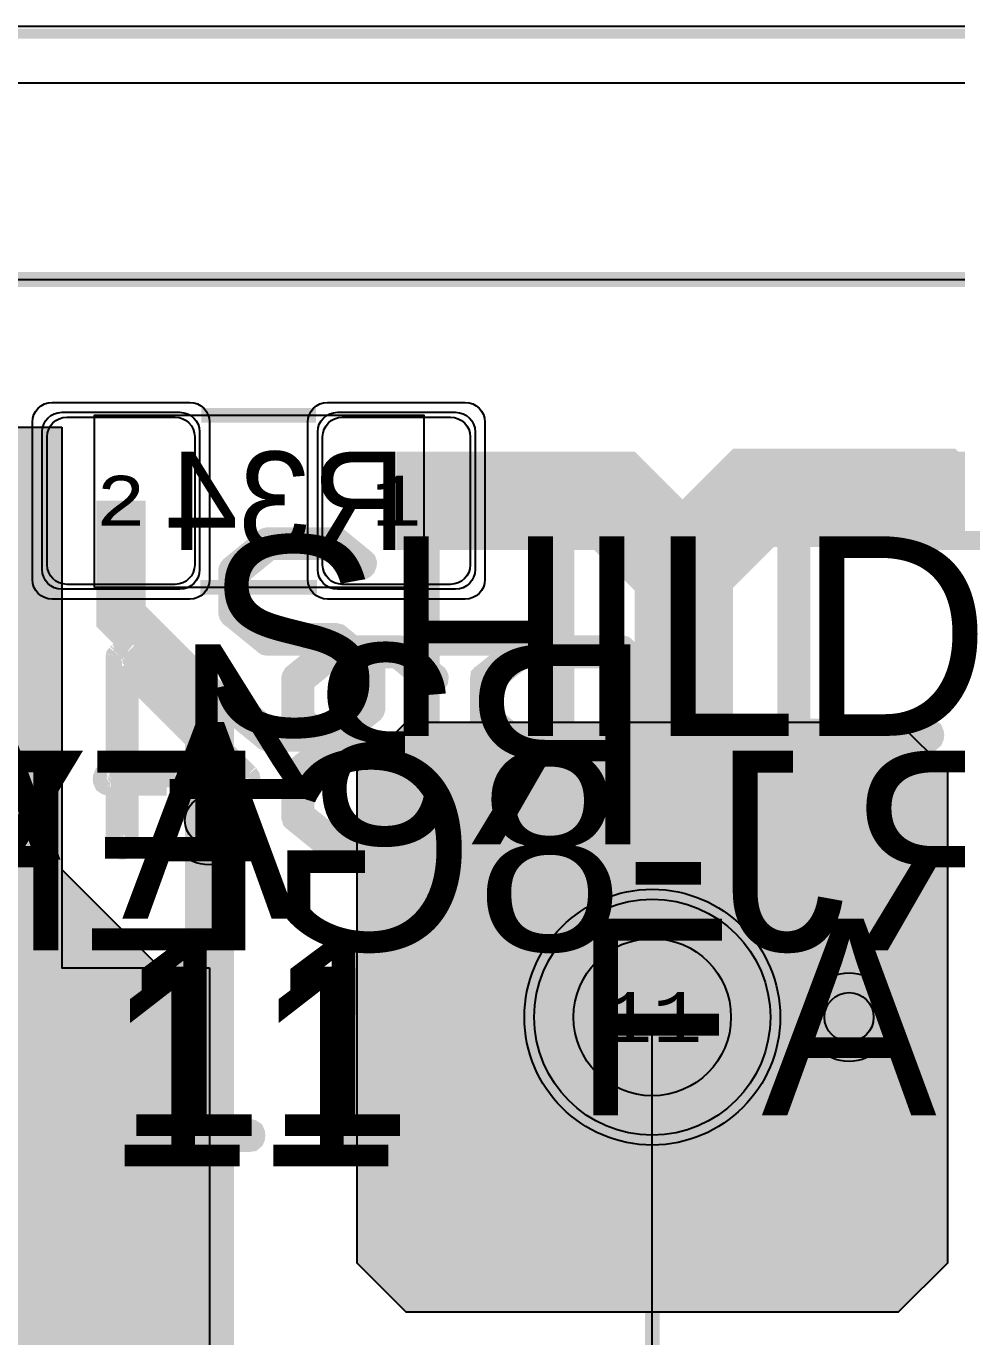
# Model space of a CAD drawing. Extents: x -19 to 284, y -54 to 100.
# Drawn here: x 118.64 to 128.09, y 86.75 to 100.08 of the extents above; entities that cross this region are included whole.
import ezdxf
from ezdxf.enums import TextEntityAlignment as Align

# ---------------------------------------------------------------- set-up
doc = ezdxf.new("R2010")
doc.units = 0
doc.header["$MEASUREMENT"] = 0
for name, color, linetype in [('ASSEMBLY_OUTLINES_BTM', 191, 'CONTINUOUS'), ('ASSEMBLY_OUTLINES_TOP', 102, 'CONTINUOUS'), ('ASSEMBLY_PART_NUMBERS_BTM', 191, 'CONTINUOUS'), ('ASSEMBLY_REF_DES_BTM', 191, 'CONTINUOUS'), ('BOARD_OUTLINE', 10, 'CONTINUOUS'), ('DRILL_DRAWING', 21, 'CONTINUOUS'), ('GENERATED_SILKSCREEN_BTM', 255, 'CONTINUOUS'), ('GENERATED_SILKSCREEN_TOP', 140, 'CONTINUOUS'), ('MANUFACTURING_OUTLINES', 10, 'CONTINUOUS'), ('PART_HOLES_LAYER_BOTTOM', 30, 'CONTINUOUS'), ('PART_HOLES_LAYER_TOP', 30, 'CONTINUOUS'), ('PART_PADS_LAYER_BOTTOM', 230, 'CONTINUOUS'), ('PART_PADS_LAYER_TOP', 150, 'CONTINUOUS'), ('PART_PADS_SMD_BTM', 230, 'CONTINUOUS'), ('PIN_NUMBERS_BTM', 8, 'CONTINUOUS'), ('PIN_NUMBERS_TOP', 8, 'CONTINUOUS'), ('PLACEMENT_OUTLINES_BTM', 222, 'CONTINUOUS'), ('PLANE_DATA_LAYER_BOTTOM', 230, 'CONTINUOUS'), ('PLANE_DATA_LAYER_TOP', 150, 'CONTINUOUS'), ('PLANE_SHAPES_LAYER_BOTTOM', 230, 'CONTINUOUS'), ('PLANE_SHAPES_LAYER_TOP', 150, 'CONTINUOUS'), ('ROUTE_BORDER', 151, 'CONTINUOUS'), ('SILKSCREEN_OUTLINES_BTM', 211, 'CONTINUOUS'), ('SILKSCREEN_OUTLINES_TOP', 150, 'CONTINUOUS'), ('SILKSCREEN_REF_DES_BTM', 211, 'CONTINUOUS'), ('SOLDERMASK_PADS_BTM', 12, 'CONTINUOUS'), ('SOLDERMASK_PADS_TOP', 180, 'CONTINUOUS'), ('SOLDERPASTE_PADS_BTM', 12, 'CONTINUOUS'), ('TRACES_LAYER_BOTTOM', 230, 'CONTINUOUS'), ('TRACES_LAYER_TOP', 150, 'CONTINUOUS'), ('VIA_HOLES_LAYER_BOTTOM', 30, 'CONTINUOUS'), ('VIA_HOLES_LAYER_TOP', 30, 'CONTINUOUS'), ('VIA_PADS_LAYER_BOTTOM', 230, 'CONTINUOUS'), ('VIA_PADS_LAYER_TOP', 150, 'CONTINUOUS')]:
    doc.layers.add(name, color=color, linetype=linetype)
doc.styles.add('COURIER_NEW', font='COUR.TTF')
doc.styles.add('VERIBEST_GERBER_0', font='txt')

msp = doc.modelspace()

# ---------------------------------------------------------------- hatches: boundary and pattern name
at = {"layer": 'PART_HOLES_LAYER_BOTTOM'}
h = msp.add_hatch(color=256, dxfattribs=at)
edge = h.paths.add_edge_path()
edge.add_arc((125, 90), 0.8, 0, 360)
at = {"layer": 'PART_HOLES_LAYER_TOP'}
h = msp.add_hatch(color=256, dxfattribs=at)
edge = h.paths.add_edge_path()
edge.add_arc((125, 90), 0.8, 0, 360)
at = {"layer": 'PLANE_DATA_LAYER_BOTTOM'}
h = msp.add_hatch(color=256, dxfattribs=at)
h.paths.add_polyline_path([(128, 87.531563, -0.198909956), (127.977682, 87.477682), (127.522318, 87.022318, -0.198913366), (127.468436, 87), (122.531564, 87, -0.198913366), (122.477682, 87.022318), (122.022318, 87.477682, -0.198909956), (122, 87.531563), (122, 92.468437, -0.198909956), (122.022318, 92.522318), (122.477682, 92.977682, -0.198913366), (122.531564, 93), (127.468436, 93, -0.198913366), (127.522318, 92.977682), (127.977682, 92.522318, -0.198909956), (128, 92.468437)], flags=0)
h.paths.add_polyline_path([(123.3, 90, -1), (126.7, 90, -1)], flags=0)
for points in [[(125, 90), (125, 91.7762)], [(125, 90), (123.2238, 90)], [(125, 90), (125, 88.2238)], [(125, 90), (126.7762, 90)]]:
    msp.add_hatch(color=256, dxfattribs=at).paths.add_polyline_path(points, is_closed=False, flags=0)
at = {"layer": 'PLANE_DATA_LAYER_TOP'}
h = msp.add_hatch(color=256, dxfattribs=at)
h.paths.add_polyline_path([(120.5, 85.467281), (120.499998, 59.53156), (120.499998, 59.531559, -0.198909956), (120.47768, 59.477678), (116.022322, 55.02232, -0.198913366), (115.96844, 55.000002), (114.531562, 55, -0.198913366), (114.47768, 55.022318), (110.500002, 58.999998, 0.207684346), (110.499996, 59), (94.031562, 59, -0.198913366), (93.97768, 59.022318), (85.000002, 67.999998, 0.207684346), (84.999996, 68), (70.500004, 68, 0.207684346), (70.499998, 67.999998), (66.000002, 63.500002), (66, 63.499996), (66, 59.5762, -0.414213562), (65.9238, 59.5), (44.5762, 59.5, -0.414213562), (44.5, 59.5762), (44.5, 81.806849, -0.668181994), (44.630082, 81.86073), (55.244365, 71.246447, 0.198912215), (55.597918, 71.1), (80.979923, 71.1, -0.185651134), (81.030979, 71.080366, 0.384558767), (81.969021, 71.080366, -0.185651134), (82.020077, 71.1), (91.057121, 71.1, 0.198912215), (91.410674, 71.246447), (98.353553, 78.189326, 0.198912215), (98.5, 78.542879), (98.5, 86.379923, -0.185651134), (98.519634, 86.430979, 0.185651897), (98.7, 86.9, 1), (97.3, 86.9, 0.185651897), (97.480366, 86.430979, -0.185651134), (97.5, 86.379923), (97.5, 78.781548, -0.198909956), (97.477682, 78.727667), (90.872333, 72.122318, -0.198913366), (90.818451, 72.1), (82.020077, 72.1, -0.185651134), (81.969021, 72.119634, 0.384558767), (81.030979, 72.119634, -0.185651134), (80.979923, 72.1), (55.836588, 72.1, -0.198913366), (55.782706, 72.122318), (53.366088, 74.538936, -0.198909956), (53.34377, 74.592817), (53.34377, 74.592818, -0.294576153), (53.388558, 74.662242, 0.29457805), (53.8, 75.299999), (53.8, 75.3, 0.39930996), (53.135789, 75.999085, -0.185652617), (53.085803, 76.021303), (44.522318, 84.584788, -0.198909956), (44.5, 84.638669), (44.5, 87.151969, -0.414213562), (44.5762, 87.228169), (48.533161, 87.228169, -0.198913366), (48.587043, 87.205851), (49.478697, 86.314197, -0.185652617), (49.500915, 86.264211, 0.838851408), (50.869044, 86.094134, -0.565185223), (50.995756, 86.125606), (53.205453, 83.915909, 0.198912215), (53.559006, 83.769462), (58.945406, 83.769462, 0.198912215), (59.298959, 83.915909), (60.253553, 84.870503, 0.198912215), (60.4, 85.224056), (60.4, 85.879923, -0.185651134), (60.419634, 85.930979, 0.185651897), (60.6, 86.4, 1), (59.2, 86.4, 0.185651897), (59.380366, 85.930979, -0.185651134), (59.4, 85.879923), (59.4, 85.462725, -0.198909956), (59.377682, 85.408844), (58.760618, 84.79178, -0.198913366), (58.706736, 84.769462), (53.797676, 84.769462, -0.198913366), (53.743794, 84.79178), (49.582021, 88.953553, 0.198912215), (49.228468, 89.1), (43.120077, 89.1, -0.185651134), (43.069021, 89.119634, 0.384558767), (42.130979, 89.119634, -0.185651134), (42.079923, 89.1), (30.09107, 89.1, -0.414213562), (30.01487, 89.1762), (30.01487, 89.176201, -0.198909956), (30.037188, 89.230082), (30.585803, 89.778697, -0.185652617), (30.635789, 89.800915, 0.645030482), (31.101635, 90.988224, -0.195395946), (31.080041, 91.041371), (31.080041, 91.041372, -0.198909956), (31.102359, 91.095253), (31.185803, 91.178697, -0.185652617), (31.235789, 91.200915, 0.39930996), (31.9, 91.9), (31.9, 91.900005, 0.962125116), (30.502085, 91.953993, -0.391777998), (30.426112, 91.88367), (30.269784, 91.88367, 0.198912215), (29.916231, 91.737223), (28.612244, 90.433236, -0.198913366), (28.558362, 90.410918), (27.098355, 90.410918, 0.198912215), (26.744802, 90.264471), (24.647145, 88.166814, -0.198913366), (24.593263, 88.144496), (17.003174, 88.144496, -0.198913366), (16.949292, 88.166814), (15.248039, 89.868067, 0.198912215), (14.894486, 90.014514), (13.48401, 90.014514, 0.198912215), (13.130457, 89.868067), (10.440027, 87.177637, -0.198913366), (10.386145, 87.155319), (7.3302, 87.155319, 0.180173911), (7.00313, 87.033505, -0.305390868), (6.918602, 87.023291, 1.907914475), (7.070961, 85.882124, -0.165414822), (7.115967, 85.901691, 0.177616931), (7.428435, 86.046447), (7.514988, 86.133001, -0.198913366), (7.56887, 86.155319), (10.624815, 86.155319, 0.198912215), (10.978368, 86.301766), (13.03031, 88.353708, -0.533104529), (13.154463, 88.329294, 0.084493581), (13.280366, 88.130979, -0.185651134), (13.3, 88.079923), (13.3, 79.938669, -0.198909956), (13.277682, 79.884788), (11.814197, 78.421303, -0.185652617), (11.764211, 78.399085, 0.39930996), (11.1, 77.7), (11.1, 77.69999, 0.974753797), (12.499085, 77.664211, -0.185652617), (12.521303, 77.714197), (14.153553, 79.346447, 0.198912215), (14.3, 79.7), (14.3, 88.0238, -0.414213562), (14.3762, 88.1), (14.537431, 88.1, -0.198913366), (14.591313, 88.077682), (17.174693, 85.494302, 0.198912215), (17.528246, 85.347855), (24.808806, 85.347855, -0.414213562), (24.885006, 85.271655), (24.885006, 85.271654, -0.119209751), (24.876584, 85.236832, 0.119212236), (24.65, 84.300001), (24.65, 84.3, 0.240856487), (25.499923, 82.637979, -0.240854665), (25.531515, 82.576201), (25.531515, 82.5762, -0.414213562), (25.455315, 82.5), (22.120077, 82.5, -0.185651134), (22.069021, 82.519634, 2.249701015), (22.069021, 81.480366, -0.185651134), (22.120077, 81.5), (28.019196, 81.5, 0.198912215), (28.372749, 81.646447), (29.335965, 82.609663, -0.668181994), (29.466047, 82.555782), (29.466047, 70.851038, -0.198909956), (29.443729, 70.797157), (26.66889, 68.022318, -0.198913366), (26.615008, 68), (23.000004, 68, 0.207684346), (22.999998, 67.999998), (19.000002, 64.000002), (19, 63.999996), (19, 62.738492, -0.668181994), (18.869918, 62.684611), (15.000976, 66.553553, 0.198912215), (14.647423, 66.7), (14.120077, 66.7, -0.185651134), (14.069021, 66.719634, 2.249701015), (14.069021, 65.680366, -0.185651134), (14.120077, 65.7), (14.408753, 65.7, -0.198913366), (14.462635, 65.677682), (18.977682, 61.162635, -0.198909956), (19, 61.108754), (19, 50.0762, -0.414213562), (18.9238, 50), (12.374978, 50, -0.404852593), (12.298817, 50.073757, 0.968428978), (7.701183, 50.073757, -0.404852593), (7.625022, 50), (3.0762, 50, -0.414213562), (3, 50.0762), (3, 64.349709, -0.595487004), (3.117805, 64.413548, 0.595483788), (4.2, 65, 0.39930996), (3.535789, 65.699085, -0.185652617), (3.485803, 65.721303), (3.022318, 66.184788, -0.198909956), (3, 66.238669), (3, 90.6738, -0.414213562), (3.0762, 90.75), (6.4238, 90.75, -0.414213562), (6.5, 90.6738), (6.5, 90.500004), (6.500003, 90.499999), (8.499998, 88.500002, 0.207684346), (8.500004, 88.5), (10.999996, 88.5, 0.207684346), (11.000002, 88.500002), (13.499998, 90.999998), (13.5, 91.000004), (13.5, 95.9238, -0.414213562), (13.5762, 96), (18.30893, 96, -0.414213562), (18.38513, 95.9238), (18.38513, 95.923799, -0.198909956), (18.362812, 95.869918), (17.814197, 95.321303, -0.185652617), (17.764211, 95.299085, 0.39930996), (17.1, 94.6), (17.1, 94.59999, 0.974753797), (18.499085, 94.564211, -0.185652617), (18.521303, 94.614197), (18.937376, 95.03027, -0.198913366), (18.991258, 95.052588), (21.922414, 95.052588, 0.198912215), (22.275967, 95.199035), (22.869252, 95.79232, -0.198913366), (22.923134, 95.814638), (51.4238, 95.814638, -0.414213562), (51.5, 95.738438), (51.5, 91.000004), (51.500003, 90.999999), (53.999998, 88.500002, 0.207684346), (54.000004, 88.5), (55.999996, 88.5, 0.207684346), (56.000002, 88.500002), (58.499998, 90.999998), (58.5, 91.000004), (58.5, 94.574998, -0.668181994), (58.630082, 94.628879), (61.077682, 92.181279, -0.198909956), (61.1, 92.127398), (61.1, 82.320077, -0.185651134), (61.080366, 82.269021, 0.185651897), (60.9, 81.8, 0.536231839), (61.871334, 81.154727, -0.536234167), (61.977071, 81.084485), (61.977071, 80.722929, 0.198912215), (62.123518, 80.369376), (63.778697, 78.714197, -0.185652617), (63.800915, 78.664211, 0.974753797), (65.2, 78.69999), (65.2, 78.7, 0.39930996), (64.535789, 79.399085, -0.185652617), (64.485803, 79.421303), (62.999389, 80.907717, -0.198909956), (62.977071, 80.961598), (62.977071, 87.738402, -0.198909956), (62.999389, 87.792283), (63.185803, 87.978697, -0.185652617), (63.235789, 88.000915, 0.39930996), (63.9, 88.7), (63.9, 88.70001, 0.974753797), (62.500915, 88.735789, -0.185652617), (62.478697, 88.685803), (62.230082, 88.437188, -0.668181994), (62.1, 88.491069), (62.1, 92.366067, 0.198912215), (61.953553, 92.71962), (58.803255, 95.869918, -0.198909956), (58.780937, 95.923799), (58.780937, 95.9238, -0.414213562), (58.857137, 96), (95.9238, 96, -0.414213562), (96, 95.9238), (96, 90.500004), (96.000003, 90.499999), (98.499998, 88.000002, 0.207684346), (98.500004, 88), (101.499996, 88, 0.207684346), (101.500002, 88.000002), (103.999998, 90.499998), (104, 90.500004), (104, 95.9238, -0.414213562), (104.0762, 96), (118.9238, 96, -0.414213562), (119, 95.9238), (119, 91.500004), (119.000003, 91.499999), (119.977682, 90.52232, -0.198909956), (120, 90.468439), (120, 86.205951, 0.198912215), (120.146447, 85.852398), (120.477682, 85.521163, -0.198909956), (120.5, 85.467282)], flags=0)
h.paths.add_polyline_path([(25.71, 92.75, 0.414213562), (25.96, 93), (25.96, 94.5, 0.414213562), (25.71, 94.75), (24.21, 94.75, 0.414213562), (23.96, 94.5), (23.96, 93, 0.414213562), (24.21, 92.75)], flags=0)
h.paths.add_polyline_path([(24.65, 71.7, -1), (28.75, 71.7, -1)], flags=0)
h.paths.add_polyline_path([(28.842971, 93.38997, 6.796736414), (28.842971, 94.11003, -0.743486927), (28.697029, 94.11003, 6.796736414), (28.697029, 93.38997, -0.743486927)], flags=0)
h.paths.add_polyline_path([(70.7, 83.1, 0.414213562), (71.15, 83.55), (71.15, 84.95, 0.414213562), (70.7, 85.4), (69.3, 85.4, 0.414213562), (68.85, 84.95), (68.85, 83.55, 0.414213562), (69.3, 83.1)], flags=0)
h.paths.add_polyline_path([(68.85, 91.75, -1), (71.15, 91.75, -1)], flags=0)
h.paths.add_polyline_path([(73, 81.9, 1), (74.4, 81.9, 0.185651897), (74.219634, 82.369021, -0.185651134), (74.2, 82.420077), (74.2, 84.864447, 0.198912215), (74.053553, 85.218), (68.730653, 90.5409, 0.198912215), (68.3771, 90.687347), (68.073594, 90.687347, -0.390404288), (67.99765, 90.757308, 0.959834417), (66.6, 90.7, 0.39930996), (67.264211, 90.000915, -0.185652617), (67.314197, 89.978697), (67.4591, 89.833794, 0.198912215), (67.812653, 89.687347), (68.13843, 89.687347, -0.198913366), (68.192312, 89.665029), (73.177682, 84.679659, -0.198909956), (73.2, 84.625778), (73.2, 82.420077, -0.185651134), (73.180366, 82.369021, 0.185651897)], flags=0)
h.paths.add_polyline_path([(76.135789, 80.600915, 0.39930996), (76.8, 81.3), (76.8, 81.30001, 0.974753797), (75.400915, 81.335789, -0.185652617), (75.378697, 81.285803), (74.786551, 80.693657, -0.198913366), (74.732669, 80.671339), (69.617331, 80.671339, -0.198913366), (69.563449, 80.693657), (68.603553, 81.653553, 0.198912215), (68.25, 81.8), (67.920077, 81.8, -0.185651134), (67.869021, 81.819634, 2.249701015), (67.869021, 80.780366, -0.185651134), (67.920077, 80.8), (68.01133, 80.8, -0.198913366), (68.065212, 80.777682), (69.025108, 79.817786, 0.198912215), (69.378661, 79.671339), (74.971339, 79.671339, 0.198912215), (75.324892, 79.817786), (76.085803, 80.578697, -0.185652617)], flags=0)
h.paths.add_polyline_path([(79.25, 81.25, -1), (81.75, 81.25, -1)], flags=0)
h.paths.add_polyline_path([(82.935789, 79.200915, 0.39930996), (83.6, 79.9), (83.6, 79.90001, 0.974753797), (82.200915, 79.935789, -0.185652617), (82.178697, 79.885803), (81.71287, 79.419976, -0.198913366), (81.658988, 79.397658), (68.441012, 79.397658, -0.198913366), (68.38713, 79.419976), (68.221303, 79.585803, -0.185652617), (68.199085, 79.635789, 0.974753797), (66.8, 79.60001), (66.8, 79.6, 0.39930996), (67.464211, 78.900915, -0.185652617), (67.514197, 78.878697), (67.848789, 78.544105, 0.198912215), (68.202342, 78.397658), (81.897658, 78.397658, 0.198912215), (82.251211, 78.544105), (82.885803, 79.178697, -0.185652617)], flags=0)
h.paths.add_polyline_path([(88.7, 83.1, 0.414213562), (89.15, 83.55), (89.15, 84.95, 0.414213562), (88.7, 85.4), (87.3, 85.4, 0.414213562), (86.85, 84.95), (86.85, 83.55, 0.414213562), (87.3, 83.1)], flags=0)
h.paths.add_polyline_path([(86.85, 91.75, -1), (89.15, 91.75, -1)], flags=0)
h.paths.add_polyline_path([(103.05, 70.35, 0.414213562), (103.7, 71), (103.7, 72.8, 0.414213562), (103.05, 73.45), (101.25, 73.45, 0.414213562), (100.6, 72.8), (100.6, 71, 0.414213562), (101.25, 70.35)], flags=0)
h.paths.add_polyline_path([(100.6, 84.6, -1), (103.7, 84.6, -1)], flags=0)
h.paths.add_polyline_path([(102.6, 60.75, -1), (105.4, 60.75, -1)], flags=0)
h.paths.add_polyline_path([(110.207897, 60.75, -1), (112.607897, 60.75, -1)], flags=0)
h.paths.add_polyline_path([(104.3, 78.25, -1), (112.7, 78.25, -1)], flags=0)
h.paths.add_polyline_path([(113.3, 71.9, -1), (116.4, 71.9, -1)], flags=0)
h.paths.add_polyline_path([(113.3, 84.6, -1), (116.4, 84.6, -1)], flags=0)
h.paths.add_polyline_path([(113.55, 57.157897, -1), (116.45, 57.157897, -1)], flags=0)
h.paths.add_polyline_path([(116.378857, 64.023904, 0.414213102), (116.378859, 64.660299), (115.318196, 65.720961, 0.372259539), (114.731236, 65.763685, -0.372263605), (114.631843, 65.770919), (113.529927, 66.872836, 0.198912714), (112.999596, 67.092506), (104.592506, 67.092506, 0.198912714), (104.062175, 66.872836), (99.111658, 61.922318, -0.198913366), (99.057776, 61.9), (98.3, 61.9, 0.414213562), (97.85, 61.45), (97.85, 60.05, 0.414213562), (98.3, 59.6), (99.7, 59.6, 0.414213562), (100.15, 60.05), (100.15, 60.807777, -0.198909956), (100.172318, 60.861658), (104.880848, 65.570188, -0.198913366), (104.93473, 65.592506), (112.657372, 65.592506, -0.198913366), (112.711254, 65.570188), (113.571183, 64.710259, -0.198909956), (113.593501, 64.656378), (113.593501, 64.656377, -0.161399603), (113.578417, 64.610866, 0.372260871), (113.621141, 64.023905), (114.681804, 62.963244, 0.414210801), (115.318197, 62.963243)], flags=0)
h.paths.add_polyline_path([(117.392102, 60.75, -1), (119.792102, 60.75, -1)], flags=0)
h = msp.add_hatch(color=256, dxfattribs=at)
h.paths.add_polyline_path([(128, 87.531563, -0.198909956), (127.977682, 87.477682), (127.522318, 87.022318, -0.198913366), (127.468436, 87), (122.531564, 87, -0.198913366), (122.477682, 87.022318), (122.022318, 87.477682, -0.198909956), (122, 87.531563), (122, 92.468437, -0.198909956), (122.022318, 92.522318), (122.477682, 92.977682, -0.198913366), (122.531564, 93), (127.468436, 93, -0.198913366), (127.522318, 92.977682), (127.977682, 92.522318, -0.198909956), (128, 92.468437)], flags=0)
h.paths.add_polyline_path([(123.3, 90, -1), (126.7, 90, -1)], flags=0)
for points in [[(125, 90), (125, 91.7762)], [(125, 90), (123.2238, 90)], [(125, 90), (125, 88.2238)], [(125, 90), (126.7762, 90)]]:
    msp.add_hatch(color=256, dxfattribs=at).paths.add_polyline_path(points, is_closed=False, flags=0)
at = {"layer": 'PLANE_SHAPES_LAYER_BOTTOM'}
msp.add_hatch(color=256, dxfattribs=at).paths.add_polyline_path([(128, 87.5), (127.5, 87), (122.5, 87), (122, 87.5), (122, 92.5), (122.5, 93), (127.5, 93), (128, 92.5)], flags=0)
at = {"layer": 'PLANE_SHAPES_LAYER_TOP'}
for points in [[(120.5, 68), (44.5, 68), (44.5, 87.5), (30.5, 87.5), (30.5, 68), (3, 68), (3, 90.75), (6.5, 90.75), (6.5, 88.5), (13.5, 88.5), (13.5, 96), (51.5, 96), (51.5, 88.5), (58.5, 88.5), (58.5, 96), (96, 96), (96, 88), (104, 88), (104, 96), (119, 96), (119, 90.5), (120.5, 90.5)], [(128, 87.5), (127.5, 87), (122.5, 87), (122, 87.5), (122, 92.5), (122.5, 93), (127.5, 93), (128, 92.5)], [(120, 90.5), (119, 91.5), (119, 90.5)]]:
    msp.add_hatch(color=256, dxfattribs=at).paths.add_polyline_path(points, flags=0)
at = {"layer": 'VIA_HOLES_LAYER_BOTTOM'}
h = msp.add_hatch(color=256, dxfattribs=at)
edge = h.paths.add_edge_path()
edge.add_arc((120.5, 92), 0.25, 0, 360)
h = msp.add_hatch(color=256, dxfattribs=at)
edge = h.paths.add_edge_path()
edge.add_arc((127, 90), 0.25, 0, 360)
at = {"layer": 'VIA_HOLES_LAYER_TOP'}
h = msp.add_hatch(color=256, dxfattribs=at)
edge = h.paths.add_edge_path()
edge.add_arc((120.5, 92), 0.25, 0, 360)
h = msp.add_hatch(color=256, dxfattribs=at)
edge = h.paths.add_edge_path()
edge.add_arc((127, 90), 0.25, 0, 360)

# ---------------------------------------------------------------- linework, layer by layer
at = {"layer": 'ASSEMBLY_OUTLINES_BTM'}
msp.add_lwpolyline([(119.33, 94.37), (119.33, 96.12), (122.68, 96.12), (122.68, 94.37)], close=True, dxfattribs=at)
at = {"layer": 'BOARD_OUTLINE', "const_width": 0.1}
msp.add_lwpolyline([(0, 1.5), (0, 98.5, -0.414213562), (1.5, 100), (278.5, 100, -0.414213562), (280, 98.5), (280, 1.5, -0.414213562), (278.5, 0), (1.5, 0, -0.414213562)], format="xyb", close=True, dxfattribs=at)
at = {"layer": 'GENERATED_SILKSCREEN_BTM'}
for points, const_width in [([(0.25, 97.5), (279.75, 97.5)], 0.15), ([(122.446792, 91.731584), (122.7902, 92.009968), (122.796296, 92.014032), (122.80036, 92.020128), (122.802392, 92.026224), (122.802392, 92.03232), (122.80036, 92.046544), (122.792232, 92.060768), (122.782072, 92.070928), (122.76988, 92.079056), (122.755656, 92.081088), (122.741432, 92.077024), (122.410216, 91.806768), (121.75388, 91.806768), (121.436888, 92.0628), (121.436888, 92.440752), (121.749816, 92.698816), (122.087128, 92.698816), (122.103384, 92.70288), (122.113544, 92.711008), (122.11964, 92.725232), (122.121672, 92.739456), (122.11964, 92.75368), (122.113544, 92.765872), (122.103384, 92.776032), (122.087128, 92.780096), (121.749816, 92.780096), (121.436888, 93.03816), (121.436888, 93.416112), (121.75388, 93.672144), (122.410216, 93.672144), (122.741432, 93.401888), (122.755656, 93.397824), (122.76988, 93.399856), (122.782072, 93.405952), (122.792232, 93.418144), (122.80036, 93.430336), (122.802392, 93.44456), (122.802392, 93.452688), (122.80036, 93.458784), (122.796296, 93.46488), (122.7902, 93.468944), (122.446792, 93.747328), (122.440696, 93.74936), (122.4346, 93.751392), (122.432568, 93.753424), (122.42444, 93.755456), (121.739656, 93.755456), (121.729496, 93.753424), (121.725432, 93.751392), (121.721368, 93.74936), (121.71324, 93.747328), (121.369832, 93.468944), (121.363736, 93.458784), (121.361704, 93.450656), (121.35764, 93.44456), (121.355608, 93.436432), (121.355608, 93.01784), (121.35764, 93.011744), (121.361704, 92.99752), (121.363736, 92.98736), (121.369832, 92.983296), (121.668536, 92.739456), (121.369832, 92.495616), (121.3678, 92.491552), (121.363736, 92.487488), (121.361704, 92.485456), (121.361704, 92.481392), (121.35764, 92.467168), (121.355608, 92.461072), (121.355608, 92.04248), (121.35764, 92.03232), (121.361704, 92.024192), (121.363736, 92.016064), (121.369832, 92.009968), (121.71324, 91.731584), (121.721368, 91.72752), (121.7234, 91.725488), (121.729496, 91.725488), (121.731528, 91.723456), (121.73356, 91.723456), (121.739656, 91.723456), (122.42444, 91.723456), (122.432568, 91.725488), (122.440696, 91.72752), (122.446792, 91.731584)], 0.254), ([(123.28804, 92.983296), (123.281944, 92.98736), (123.279912, 92.99752), (123.275848, 93.00768), (123.273816, 93.01784), (123.273816, 93.436432), (123.275848, 93.446592), (123.279912, 93.452688), (123.279912, 93.458784), (123.281944, 93.460816), (123.286008, 93.462848), (123.28804, 93.466912), (123.63348, 93.747328), (123.64364, 93.751392), (123.651768, 93.753424), (123.659896, 93.755456), (124.684024, 93.755456), (124.702312, 93.751392), (124.714504, 93.741232), (124.724664, 93.72904), (124.728728, 93.714816), (124.728728, 91.764096), (124.724664, 91.74784), (124.714504, 91.73768), (124.702312, 91.731584), (124.688088, 91.729552), (124.671832, 91.731584), (124.657608, 91.73768), (124.647448, 91.74784), (124.643384, 91.764096), (124.643384, 92.698816), (123.688344, 92.698816), (123.355096, 91.751904), (123.346968, 91.73768), (123.332744, 91.729552), (123.31852, 91.72752), (123.304296, 91.731584), (123.292104, 91.73768), (123.281944, 91.74784), (123.27788, 91.762064), (123.279912, 91.77832), (123.61316, 92.725232), (123.28804, 92.983296)], 0.254), ([(124.643384, 93.672144), (123.672088, 93.672144), (123.355096, 93.416112), (123.355096, 93.03816), (123.672088, 92.780096), (124.643384, 92.780096), (124.643384, 93.672144)], 0.254)]:
    msp.add_lwpolyline(points, dxfattribs=dict(at, const_width=const_width))
for points, const_width in [([(121.583844, 96.120005, 0.000011642), (121.583836, 96.119995), (120.416164, 96.119995, 0.000011642), (120.416156, 96.120005), (121.583844, 96.120005)], 0.15), ([(121.592098, 94.369995), (120.407902, 94.369995, 0.000012231), (120.407911, 94.370005), (121.592089, 94.370005, 0.000012231), (121.592098, 94.369995)], 0.15), ([(120.888253, 92.428559), (120.888004, 92.427062, 0.000005217), (120.887995, 92.42707), (120.888243, 92.428559), (120.884179, 92.44075), (120.884179, 92.440751), (120.876053, 92.452939, -0.071067812), (120.876052, 92.45294), (119.642628, 93.686364, -0.071067812), (119.642627, 93.686365), (119.63247, 93.694491), (119.622312, 93.696523), (119.610122, 93.694491), (119.59793, 93.690427, -0.04938899), (119.597929, 93.690427), (119.587772, 93.684333, -0.049388989), (119.587772, 93.684332), (119.579644, 93.676204, -0.071067812), (119.579643, 93.676203), (119.573549, 93.668078), (119.571517, 93.657919), (119.571517, 92.463104, -0.414213562), (119.571512, 92.463099), (119.476009, 92.463099), (119.461786, 92.461067), (119.449597, 92.450909), (119.443501, 92.436686), (119.441469, 92.420432), (119.443501, 92.40621), (119.449597, 92.391987), (119.461786, 92.383861), (119.476009, 92.379797), (119.571512, 92.379797, -0.414213562), (119.571517, 92.379792), (119.571517, 91.764097), (119.57558, 91.747844), (119.58574, 91.737684, -0.071067812), (119.585741, 91.737683), (119.597928, 91.731589, -0.049388989), (119.597929, 91.731589), (119.612152, 91.729557), (119.626374, 91.731589), (119.640596, 91.737684), (119.650755, 91.747843), (119.652787, 91.764097), (119.652787, 92.379792, -0.414213562), (119.652792, 92.379797), (120.065623, 92.379797, 0.000005829), (120.065614, 92.379787), (119.652797, 92.379787), (119.652797, 91.764095), (119.650765, 91.747839, -0.16227766), (119.650764, 91.747836), (119.640604, 91.737676, -0.16227766), (119.640601, 91.737675), (119.626378, 91.731579, -0.145489169), (119.626375, 91.731579), (119.612153, 91.729547, -0.095414573), (119.612151, 91.729547), (119.597927, 91.731579, -0.184527553), (119.597924, 91.731581), (119.585737, 91.737675, -0.261745001), (119.585732, 91.737676), (119.575572, 91.747836, -0.16227766), (119.575571, 91.747839), (119.571507, 91.764095), (119.571507, 92.379787), (119.476009, 92.379787, -0.099019514), (119.476007, 92.379787), (119.461783, 92.383851, -0.111991093), (119.461781, 92.383852), (119.449591, 92.391979, -0.253450554), (119.449587, 92.391982), (119.443491, 92.406206), (119.443491, 92.406207), (119.441459, 92.420431), (119.441459, 92.420433), (119.441469, 92.420514), (119.443491, 92.436689), (119.443491, 92.43669), (119.449587, 92.450914, -0.205257702), (119.44959, 92.450917), (119.46178, 92.461075, -0.184527553), (119.461783, 92.461077), (119.476007, 92.463109, -0.099019514), (119.476009, 92.463109), (119.571507, 92.463109), (119.571507, 93.657921), (119.573539, 93.668081, -0.184527553), (119.573541, 93.668084), (119.579635, 93.67621, -0.111991093), (119.579636, 93.676212), (119.587764, 93.68434, -0.16227766), (119.587767, 93.684341), (119.597924, 93.690436, -0.111991093), (119.597926, 93.690437), (119.610118, 93.694501, -0.099019513), (119.61012, 93.694501), (119.622311, 93.696533, -0.099019514), (119.622313, 93.696533), (119.632473, 93.694501, -0.16227766), (119.632476, 93.6945), (119.642633, 93.686373, -0.16227766), (119.642636, 93.686372), (120.87606, 92.452948, -0.111991093), (120.876061, 92.452946), (120.884187, 92.440756, -0.162277661), (120.884189, 92.440754), (120.888253, 92.428562), (120.888253, 92.428559)], 0.254), ([(120.652209, 92.556562, 0.00000988), (120.652187, 92.556568), (119.652797, 93.552243), (119.652797, 92.463109), (120.155821, 92.463109, 0.000007106), (120.155808, 92.463099), (119.652792, 92.463099, -0.414213562), (119.652787, 92.463104), (119.652787, 93.552256, -0.798575557), (119.652796, 93.55226), (119.652797, 93.552259), (120.652209, 92.556562)], 0.254)]:
    msp.add_lwpolyline(points, format="xyb", dxfattribs=dict(at, const_width=const_width))
at = {"layer": 'GENERATED_SILKSCREEN_TOP'}
for points, const_width in [([(0.25, 97.5), (279.75, 97.5)], 0.15), ([(121.80619, 93.875), (122.14926, 93.59689), (122.15535, 93.58877), (122.15738, 93.57862), (122.15941, 93.57253), (122.16144, 93.56644), (122.16347, 93.56238), (122.16347, 93.1442), (122.16144, 93.13811), (122.15738, 93.1239), (122.15535, 93.11984), (122.14926, 93.11172), (121.80822, 92.83361), (121.79807, 92.82955), (121.79604, 92.82752), (121.79198, 92.82752), (121.78792, 92.82549), (121.78589, 92.82549), (121.78183, 92.82549), (121.09772, 92.82549), (121.0896, 92.82752), (121.08148, 92.82955), (121.07336, 92.83361), (120.73232, 93.11172), (120.72217, 93.12187), (120.72014, 93.12796), (120.72014, 93.13405), (120.72217, 93.14826), (120.73029, 93.16247), (120.73841, 93.17262), (120.75059, 93.18074), (120.7648, 93.18277), (120.77901, 93.17871), (121.1099, 92.90872), (121.76559, 92.90872), (122.08227, 93.1645), (122.08227, 93.54208), (121.76559, 93.79989), (121.09772, 93.79989), (121.0896, 93.79989), (121.07945, 93.80192), (121.07336, 93.80598), (120.73232, 94.08409), (120.72826, 94.08612), (120.7242, 94.09018), (120.72014, 94.09627), (120.71608, 94.11048), (120.71405, 94.1186), (120.71405, 94.53678), (120.71608, 94.54693), (120.72014, 94.55505), (120.7242, 94.55911), (120.72826, 94.56317), (120.73232, 94.56926), (121.07336, 94.84737), (121.08148, 94.8494), (121.08757, 94.85143), (121.0896, 94.85346), (121.09772, 94.85549), (121.78183, 94.85549), (121.78995, 94.85346), (121.79401, 94.85143), (121.8001, 94.8494), (121.80619, 94.84737), (122.06197, 94.63828), (122.07212, 94.62813), (122.07618, 94.61595), (122.07415, 94.60174), (122.06806, 94.58753), (122.05791, 94.57738), (122.0437, 94.56926), (122.02746, 94.56723), (122.01325, 94.57129), (121.76965, 94.77226), (121.1099, 94.77226), (120.79728, 94.51648), (120.79728, 94.1389), (121.1099, 93.88109), (121.78183, 93.88109), (121.78995, 93.87906), (121.79807, 93.87703), (121.80619, 93.875)], 0.25), ([(122.63037, 92.86609), (122.63443, 92.84985), (122.64458, 92.8397), (122.65676, 92.83361), (122.67097, 92.83158), (122.68721, 92.83361), (122.70142, 92.8397), (122.71157, 92.84985), (122.71563, 92.86609), (122.71563, 93.79989), (124.00062, 93.79989), (124.00062, 92.86609), (124.00265, 92.84985), (124.0128, 92.8397), (124.02701, 92.83361), (124.04122, 92.83158), (124.05543, 92.83361), (124.06761, 92.8397), (124.07776, 92.84985), (124.08182, 92.86609), (124.08182, 94.81489), (124.07776, 94.8291), (124.06761, 94.84128), (124.05543, 94.84737), (124.04122, 94.8494), (124.02701, 94.84737), (124.0128, 94.84128), (124.00265, 94.8291), (124.00062, 94.81489), (124.00062, 93.88109), (122.71563, 93.88109), (122.71563, 94.81489), (122.71157, 94.8291), (122.70142, 94.84128), (122.68721, 94.84737), (122.67097, 94.8494), (122.65676, 94.84737), (122.64458, 94.84128), (122.63443, 94.8291), (122.63037, 94.81489), (122.63037, 92.86609)], 0.25), ([(125.63477, 94.77226), (125.64898, 94.77632), (125.66116, 94.78444), (125.66725, 94.79865), (125.66928, 94.81286), (125.66725, 94.8291), (125.66116, 94.84331), (125.64898, 94.85346), (125.63477, 94.85549), (124.84307, 94.85549), (124.82683, 94.85346), (124.81871, 94.84331), (124.81262, 94.8291), (124.81059, 94.81286), (124.81262, 94.79865), (124.81871, 94.78444), (124.82683, 94.77632), (124.84307, 94.77226), (125.19832, 94.77226), (125.19832, 92.91075), (124.84307, 92.91075), (124.82683, 92.90669), (124.81871, 92.89654), (124.81262, 92.88233), (124.81059, 92.86609), (124.81262, 92.85188), (124.81871, 92.83767), (124.82683, 92.82955), (124.84307, 92.82549), (125.63477, 92.82549), (125.64898, 92.82955), (125.66116, 92.83767), (125.66725, 92.85188), (125.66928, 92.86609), (125.66725, 92.88233), (125.66116, 92.89654), (125.64898, 92.90669), (125.63477, 92.91075), (125.27749, 92.91075), (125.27749, 94.77226), (125.63477, 94.77226)], 0.25), ([(126.39602, 92.86609), (126.40008, 92.84985), (126.41023, 92.8397), (126.42241, 92.82752), (126.43662, 92.82549), (127.80687, 92.82549), (127.82108, 92.82752), (127.83326, 92.83767), (127.83935, 92.85188), (127.84138, 92.86609), (127.83935, 92.88233), (127.83326, 92.89654), (127.82108, 92.90466), (127.80687, 92.90872), (126.48128, 92.90872), (126.48128, 94.81489), (126.47722, 94.8291), (126.46707, 94.84128), (126.45286, 94.84737), (126.43662, 94.8494), (126.42241, 94.84737), (126.41023, 94.84128), (126.40008, 94.8291), (126.39602, 94.81489), (126.39602, 92.86609)], 0.25), ([(120.11637, 88.83872), (120.10013, 88.83466), (120.09201, 88.82654), (120.08592, 88.81233), (120.08389, 88.79609), (120.08592, 88.78188), (120.09201, 88.76767), (120.10013, 88.75752), (120.11637, 88.75549), (120.90807, 88.75549), (120.92228, 88.75752), (120.93446, 88.76767), (120.94055, 88.78188), (120.94258, 88.79609), (120.94055, 88.81233), (120.93446, 88.82654), (120.92228, 88.83466), (120.90807, 88.83872), (120.55079, 88.83872), (120.55079, 90.74489), (120.54876, 90.7591), (120.54267, 90.76925), (120.53252, 90.77534), (120.51831, 90.77737), (120.50816, 90.7794), (120.49801, 90.7794), (120.48989, 90.77534), (120.48177, 90.76722), (120.08592, 90.211), (120.07983, 90.19679), (120.07983, 90.18258), (120.08592, 90.1704), (120.09607, 90.16025), (120.10825, 90.15213), (120.12246, 90.14807), (120.13058, 90.14807), (120.13667, 90.1501), (120.14682, 90.16228), (120.47162, 90.617), (120.47162, 88.83872), (120.11637, 88.83872)], 0.25), ([(121.96367, 88.83872), (121.94743, 88.83466), (121.93931, 88.82654), (121.93322, 88.81233), (121.93119, 88.79609), (121.93322, 88.78188), (121.93931, 88.76767), (121.94743, 88.75752), (121.96367, 88.75549), (122.75537, 88.75549), (122.76958, 88.75752), (122.78176, 88.76767), (122.78785, 88.78188), (122.78988, 88.79609), (122.78785, 88.81233), (122.78176, 88.82654), (122.76958, 88.83466), (122.75537, 88.83872), (122.39809, 88.83872), (122.39809, 90.74489), (122.39606, 90.7591), (122.38997, 90.76925), (122.37982, 90.77534), (122.36561, 90.77737), (122.35546, 90.7794), (122.34531, 90.7794), (122.33719, 90.77534), (122.32907, 90.76722), (121.93322, 90.211), (121.92713, 90.19679), (121.92713, 90.18258), (121.93322, 90.1704), (121.94337, 90.16025), (121.95555, 90.15213), (121.96976, 90.14807), (121.97788, 90.14807), (121.98397, 90.1501), (121.99412, 90.16228), (122.31892, 90.617), (122.31892, 88.83872), (121.96367, 88.83872)], 0.25)]:
    msp.add_lwpolyline(points, dxfattribs=dict(at, const_width=const_width))
at = {"layer": 'GENERATED_SILKSCREEN_TOP', "const_width": 0.15}
msp.add_lwpolyline([(125.000005, 81.275, 0.000001961), (124.999995, 81.275), (124.999995, 88.725, 0.000001961), (125.000005, 88.725), (125.000005, 81.275)], format="xyb", dxfattribs=at)
at = {"layer": 'MANUFACTURING_OUTLINES'}
msp.add_lwpolyline([(280.075405, 1.5, -0.414213562), (278.5, -0.075405), (1.5, -0.075405, -0.414213562), (-0.075405, 1.5), (-0.075405, 98.5, -0.414213562), (1.5, 100.075405), (278.5, 100.075405, -0.414213562), (280.075405, 98.5)], format="xyb", close=True, dxfattribs=at)
at = {"layer": 'PART_HOLES_LAYER_BOTTOM'}
msp.add_circle((125, 90), 0.8, dxfattribs=at)
at = {"layer": 'PART_HOLES_LAYER_TOP'}
msp.add_circle((125, 90), 0.8, dxfattribs=at)
at = {"layer": 'PART_PADS_LAYER_BOTTOM'}
msp.add_circle((125, 90), 1.2, dxfattribs=at)
at = {"layer": 'PART_PADS_LAYER_TOP'}
msp.add_circle((125, 90), 1.2, dxfattribs=at)
at = {"layer": 'PART_PADS_SMD_BTM'}
for points in [[(119, 94.35, -0.414213562), (118.8, 94.55), (118.8, 95.95, -0.414213562), (119, 96.15), (120.2, 96.15, -0.414213562), (120.4, 95.95), (120.4, 94.55, -0.414213562), (120.2, 94.35)], [(121.8, 94.35, -0.414213562), (121.6, 94.55), (121.6, 95.95, -0.414213562), (121.8, 96.15), (123, 96.15, -0.414213562), (123.2, 95.95), (123.2, 94.55, -0.414213562), (123, 94.35)]]:
    msp.add_lwpolyline(points, format="xyb", close=True, dxfattribs=at)
at = {"layer": 'PLACEMENT_OUTLINES_BTM'}
msp.add_lwpolyline([(119.33, 94.37), (119.33, 96.12), (122.68, 96.12), (122.68, 94.37)], close=True, dxfattribs=at)
at = {"layer": 'PLANE_DATA_LAYER_BOTTOM', "const_width": 1}
for points in [[(125, 90), (125, 91.7762)], [(125, 90), (123.2238, 90)], [(125, 90), (125, 88.2238)], [(125, 90), (126.7762, 90)]]:
    msp.add_lwpolyline(points, dxfattribs=at)
at = {"layer": 'PLANE_DATA_LAYER_TOP', "const_width": 1}
for points in [[(125, 90), (125, 91.7762)], [(125, 90), (123.2238, 90)], [(125, 90), (125, 88.2238)], [(125, 90), (126.7762, 90)]]:
    msp.add_lwpolyline(points, dxfattribs=at)
at = {"layer": 'PLANE_SHAPES_LAYER_BOTTOM'}
msp.add_lwpolyline([(128, 87.5), (127.5, 87), (122.5, 87), (122, 87.5), (122, 92.5), (122.5, 93), (127.5, 93), (128, 92.5)], close=True, dxfattribs=at)
at = {"layer": 'PLANE_SHAPES_LAYER_TOP'}
for points in [[(120.5, 68), (44.5, 68), (44.5, 87.5), (30.5, 87.5), (30.5, 68), (3, 68), (3, 90.75), (6.5, 90.75), (6.5, 88.5), (13.5, 88.5), (13.5, 96), (51.5, 96), (51.5, 88.5), (58.5, 88.5), (58.5, 96), (96, 96), (96, 88), (104, 88), (104, 96), (119, 96), (119, 90.5), (120.5, 90.5)], [(128, 87.5), (127.5, 87), (122.5, 87), (122, 87.5), (122, 92.5), (122.5, 93), (127.5, 93), (128, 92.5)], [(120, 90.5), (119, 91.5), (119, 90.5)]]:
    msp.add_lwpolyline(points, close=True, dxfattribs=at)
at = {"layer": 'ROUTE_BORDER'}
msp.add_lwpolyline([(0.635, 0.635), (0.635, 99.5), (279.5, 99.5), (279.5, 0.635)], close=True, dxfattribs=at)
at = {"layer": 'SILKSCREEN_OUTLINES_BTM'}
msp.add_lwpolyline([(0.25, 97.5), (279.75, 97.5)], dxfattribs=at)
msp.add_lwpolyline([(119.33, 94.37), (119.33, 96.12), (122.68, 96.12), (122.68, 94.37)], close=True, dxfattribs=at)
at = {"layer": 'SILKSCREEN_OUTLINES_TOP'}
for points in [[(0.25, 97.5), (279.75, 97.5)], [(125, 80), (125, 90)]]:
    msp.add_lwpolyline(points, dxfattribs=at)
at = {"layer": 'SOLDERMASK_PADS_BTM'}
for points in [[(118.9, 94.25, -0.414213562), (118.7, 94.45), (118.7, 96.05, -0.414213562), (118.9, 96.25), (120.3, 96.25, -0.414213562), (120.5, 96.05), (120.5, 94.45, -0.414213562), (120.3, 94.25)], [(121.7, 94.25, -0.414213562), (121.5, 94.45), (121.5, 96.05, -0.414213562), (121.7, 96.25), (123.1, 96.25, -0.414213562), (123.3, 96.05), (123.3, 94.45, -0.414213562), (123.1, 94.25)]]:
    msp.add_lwpolyline(points, format="xyb", close=True, dxfattribs=at)
msp.add_circle((125, 90), 1.3, dxfattribs=at)
at = {"layer": 'SOLDERMASK_PADS_TOP'}
msp.add_circle((125, 90), 1.3, dxfattribs=at)
at = {"layer": 'SOLDERPASTE_PADS_BTM'}
for points in [[(119.05, 94.4, -0.414213562), (118.85, 94.6), (118.85, 95.9, -0.414213562), (119.05, 96.1), (120.15, 96.1, -0.414213562), (120.35, 95.9), (120.35, 94.6, -0.414213562), (120.15, 94.4)], [(121.85, 94.4, -0.414213562), (121.65, 94.6), (121.65, 95.9, -0.414213562), (121.85, 96.1), (122.95, 96.1, -0.414213562), (123.15, 95.9), (123.15, 94.6, -0.414213562), (122.95, 94.4)]]:
    msp.add_lwpolyline(points, format="xyb", close=True, dxfattribs=at)
at = {"layer": 'TRACES_LAYER_BOTTOM'}
for points, const_width in [([(125.322125, 94.572845), (125.292173, 94.572845), (124.615018, 95.25), (122.4, 95.25)], 1), ([(125.322125, 94.572845), (126.029232, 95.279952), (127.870048, 95.279952), (127.9, 95.25), (129.35, 95.25)], 1), ([(120.5, 92), (120.5, 93.175), (119.6, 94.075), (119.6, 95.25)], 0.5), ([(125.322125, 92.876408), (125.322125, 94.572845)], 1), ([(122.779651, 82.532633), (116.690201, 88.622083), (106.172083, 88.622083), (102.15, 84.6)], 2)]:
    msp.add_lwpolyline(points, dxfattribs=dict(at, const_width=const_width))
at = {"layer": 'TRACES_LAYER_TOP', "const_width": 0.5}
msp.add_lwpolyline([(138.04709, 81.176618), (138.04709, 82.588494), (135.765408, 84.870176), (121.835775, 84.870176), (120.5, 86.205951), (120.5, 92)], dxfattribs=at)
at = {"layer": 'VIA_HOLES_LAYER_BOTTOM'}
for centre in [(120.5, 92), (127, 90)]:
    msp.add_circle(centre, 0.25, dxfattribs=at)
at = {"layer": 'VIA_HOLES_LAYER_TOP'}
for centre in [(120.5, 92), (127, 90)]:
    msp.add_circle(centre, 0.25, dxfattribs=at)
at = {"layer": 'VIA_PADS_LAYER_BOTTOM'}
for centre in [(120.5, 92), (127, 90)]:
    msp.add_circle(centre, 0.45, dxfattribs=at)
at = {"layer": 'VIA_PADS_LAYER_TOP'}
for centre in [(120.5, 92), (127, 90)]:
    msp.add_circle(centre, 0.45, dxfattribs=at)

# ---------------------------------------------------------------- texts
at = {"layer": 'ASSEMBLY_OUTLINES_TOP', "style": 'VERIBEST_GERBER_0'}
msp.add_text('11', height=2.03, dxfattribs=at).set_placement((119.431227, 90.514081), align=Align.TOP_LEFT)
at = {"layer": 'ASSEMBLY_PART_NUMBERS_BTM', "style": 'VERIBEST_GERBER_0', "text_generation_flag": 2}
for p in [(121, 92.71), (130.75, 92.71)]:
    msp.add_text('ERJ-8GEY0R00V', height=2.032, dxfattribs=at).set_placement(p, align=Align.TOP_LEFT)
at = {"layer": 'ASSEMBLY_REF_DES_BTM', "style": 'VERIBEST_GERBER_0', "text_generation_flag": 2}
msp.add_text('R34', height=1, dxfattribs=at).set_placement((122.5, 95.75), align=Align.TOP_LEFT)
at = {"layer": 'DRILL_DRAWING', "style": 'VERIBEST_GERBER_0'}
for s, p in [('A', (118.1, 92.6)), ('A', (120.5, 92)), ('F', (125, 90)), ('A', (127, 90))]:
    msp.add_text(s, height=2, dxfattribs=at).set_placement(p, align=Align.MIDDLE_CENTER)
at = {"layer": 'PIN_NUMBERS_BTM', "style": 'COURIER_NEW'}
for s, p in [('2', (119.6, 95.25)), ('1', (122.4, 95.25)), ('11', (125, 90))]:
    msp.add_text(s, height=0.508, dxfattribs=at).set_placement(p, align=Align.MIDDLE_CENTER)
at = {"layer": 'PIN_NUMBERS_TOP', "style": 'COURIER_NEW'}
for s, p in [('2', (119.6, 95.25)), ('1', (122.4, 95.25)), ('11', (125, 90))]:
    msp.add_text(s, height=0.508, dxfattribs=at).set_placement(p, align=Align.MIDDLE_CENTER)
at = {"layer": 'SILKSCREEN_OUTLINES_TOP', "style": 'VERIBEST_GERBER_0'}
for s, p in [('SHILD', (120.44, 94.89)), ('11', (119.55, 90.82))]:
    msp.add_text(s, height=2.03, dxfattribs=at).set_placement(p, align=Align.TOP_LEFT)
at = {"layer": 'SILKSCREEN_REF_DES_BTM', "style": 'VERIBEST_GERBER_0', "text_generation_flag": 2}
msp.add_text('R34', height=2.032, dxfattribs=at).set_placement((125, 93.79), align=Align.TOP_LEFT)

doc.saveas('drawing.dxf')
